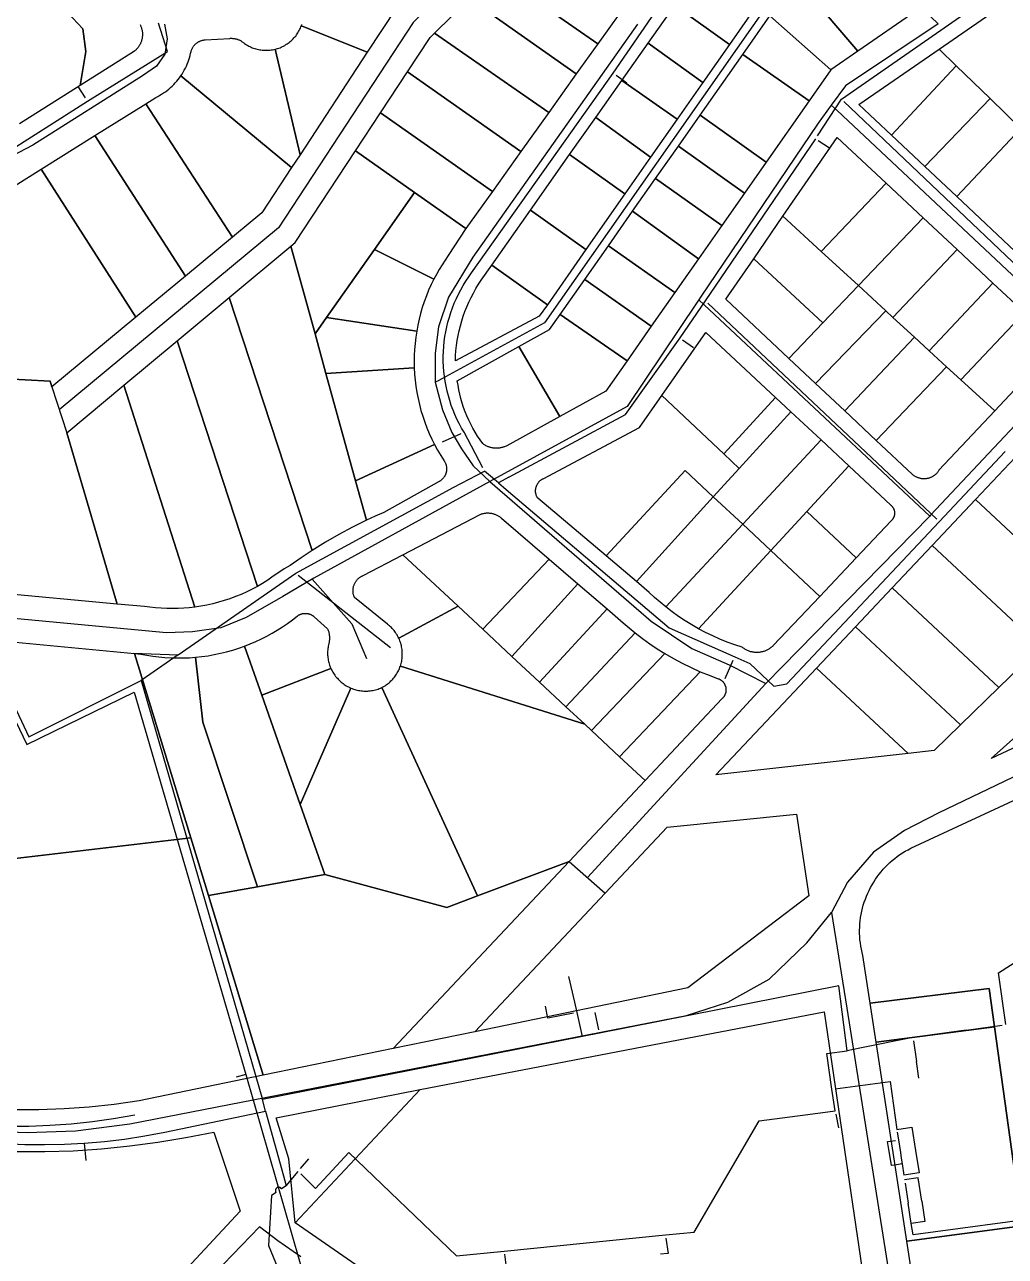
# Model space of a CAD drawing. Extents: x 1876309 to 1899261, y 443723 to 466661.
# Drawn here: x 1888784 to 1890087, y 451072 to 452708 of the extents above; entities that cross this region are included whole.
import ezdxf

# ---------------------------------------------------------------- set-up
doc = ezdxf.new("R2010")
doc.units = 0
doc.header["$MEASUREMENT"] = 0
for name, color, linetype in [('Parcels', 31, 'Continuous'), ('Roads', 7, 'Continuous'), ('Waterlines', 5, 'Continuous')]:
    doc.layers.add(name, color=color, linetype=linetype)

msp = doc.modelspace()

# ---------------------------------------------------------------- linework, layer by layer
at = {"layer": 'Parcels'}
for points in [[(1889446.3, 452813.2), (1889574.7, 452723.6), (1889545.5, 452682.6), (1889409.9, 452777.2), (1889446.3, 452813.2)], [(1889692.5, 452797), (1889757.5, 452734.6), (1889720.6, 452681.9), (1889647.9, 452733.8), (1889692.5, 452797)], [(1889822.4, 452753.7), (1889857.5, 452775), (1889903.7, 452781.6), (1889962.6, 452722.2), (1889891.1, 452672.9), (1889822.4, 452753.7)], [(1889409.9, 452777.2), (1889545.5, 452682.6), (1889517, 452642.7), (1889375, 452742.8), (1889409.9, 452777.2)], [(1889822.4, 452753.7), (1889891.1, 452672.9), (1889855.2, 452648.2), (1889774, 452719.8), (1889779.7, 452727.9), (1889822.4, 452753.7)], [(1889480.5, 452591.6), (1889328.6, 452697), (1889375, 452742.8), (1889517, 452642.7), (1889480.5, 452591.6)], [(1889647.9, 452733.8), (1889720.6, 452681.9), (1889685.3, 452631.5), (1889612.6, 452683.7), (1889647.9, 452733.8)], [(1889774, 452719.8), (1889855.2, 452648.2), (1889826.4, 452606.9), (1889738.1, 452668.6), (1889774, 452719.8)], [(1889151.7, 452706.8), (1889239.3, 452671.5), (1889150, 452535.4), (1889116.7, 452675.5), (1889118.4, 452676), (1889120, 452676.5), (1889121.7, 452677), (1889123.3, 452677.6), (1889124.9, 452678.3), (1889126.5, 452679), (1889128.1, 452679.8), (1889129.6, 452680.7), (1889131.1, 452681.6), (1889132.6, 452682.5), (1889134, 452683.5), (1889135.4, 452684.6), (1889136.8, 452685.6), (1889138.1, 452686.8), (1889139.4, 452688), (1889140.6, 452689.2), (1889141.8, 452690.5), (1889143, 452691.8), (1889144.1, 452693.1), (1889145.1, 452694.5), (1889146.2, 452696), (1889147.1, 452697.4), (1889148, 452698.9), (1889148.9, 452700.4), (1889149.7, 452702), (1889150.4, 452703.6), (1889151.1, 452705.2), (1889151.7, 452706.8)], [(1889116.7, 452675.5), (1889150, 452535.4), (1889138.7, 452518.3), (1888991.4, 452640), (1888993.1, 452642.5), (1888994.7, 452645.1), (1888996.1, 452647.7), (1888997.5, 452650.4), (1888998.8, 452653.1), (1889000, 452655.8), (1889001.1, 452658.6), (1889002.1, 452661.4), (1889003, 452664.3), (1889003.8, 452667.2), (1889004.5, 452670.1), (1889004.7, 452670.8), (1889004.8, 452671.5), (1889005, 452672.2), (1889005.2, 452672.9), (1889005.4, 452673.6), (1889005.6, 452674.3), (1889005.9, 452675), (1889006.2, 452675.7), (1889006.5, 452676.3), (1889006.8, 452677), (1889007.2, 452677.6), (1889007.5, 452678.2), (1889007.9, 452678.8), (1889008.3, 452679.4), (1889008.8, 452680), (1889009.2, 452680.6), (1889009.7, 452681.1), (1889010.2, 452681.7), (1889010.7, 452682.2), (1889011.3, 452682.7), (1889011.8, 452683.2), (1889012.4, 452683.6), (1889013, 452684), (1889013.6, 452684.5), (1889014.2, 452684.9), (1889014.8, 452685.2), (1889015.4, 452685.6), (1889016.1, 452685.9), (1889016.7, 452686.2), (1889017.4, 452686.5), (1889018.1, 452686.8), (1889018.8, 452687), (1889019.5, 452687.2), (1889020.2, 452687.4), (1889020.9, 452687.6), (1889021.6, 452687.7), (1889022.3, 452687.8), (1889023.1, 452687.9), (1889023.8, 452688), (1889056.7, 452690), (1889057.6, 452690.1), (1889058.5, 452690.1), (1889059.4, 452690.1), (1889060.3, 452690), (1889061.2, 452689.9), (1889062.1, 452689.8), (1889063, 452689.7), (1889063.9, 452689.5), (1889064.8, 452689.3), (1889065.7, 452689), (1889066.6, 452688.8), (1889067.4, 452688.5), (1889068.3, 452688.1), (1889069.1, 452687.8), (1889069.9, 452687.4), (1889070.7, 452687), (1889071.5, 452686.5), (1889072.3, 452686), (1889073.1, 452685.5), (1889073.8, 452685), (1889074.5, 452684.5), (1889075.2, 452683.9), (1889075.9, 452683.3), (1889077.3, 452682.3), (1889078.8, 452681.4), (1889080.3, 452680.5), (1889081.8, 452679.7), (1889083.3, 452679), (1889084.9, 452678.2), (1889086.4, 452677.6), (1889088, 452677), (1889089.7, 452676.4), (1889091.3, 452676), (1889093, 452675.5), (1889094.6, 452675.1), (1889096.3, 452674.8), (1889098, 452674.6), (1889099.7, 452674.4), (1889101.4, 452674.2), (1889103.1, 452674.1), (1889104.8, 452674.1), (1889106.5, 452674.1), (1889108.2, 452674.2), (1889109.9, 452674.4), (1889111.6, 452674.6), (1889113.3, 452674.8), (1889115, 452675.1), (1889116.7, 452675.5)], [(1889292.6, 452645.5), (1889322.6, 452691.1), (1889328.6, 452697), (1889480.5, 452591.6), (1889443.4, 452539.6), (1889292.6, 452645.5)], [(1889612.6, 452683.7), (1889685.3, 452631.5), (1889651.2, 452582.8), (1889577.7, 452634.2), (1889612.6, 452683.7)], [(1889738.1, 452668.6), (1889826.4, 452606.9), (1889769.2, 452525.3), (1889681.5, 452588), (1889738.1, 452668.6)], [(1889935.7, 452561.5), (1889892.5, 452602.1), (1889999.2, 452675.6), (1890022, 452653.5), (1889935.7, 452561.5)], [(1890022, 452653.5), (1890066.8, 452610.2), (1889980.1, 452519.7), (1889935.7, 452561.5), (1890022, 452653.5)], [(1889138.7, 452518.3), (1889099.2, 452458.1), (1889060.3, 452426), (1888944.9, 452603.2), (1888958.2, 452611.5), (1888960.9, 452612.8), (1888963.4, 452614.3), (1888966, 452615.8), (1888968.5, 452617.4), (1888970.9, 452619.1), (1888973.3, 452620.8), (1888975.6, 452622.7), (1888977.8, 452624.6), (1888980, 452626.6), (1888982.1, 452628.7), (1888984.1, 452630.8), (1888986, 452633), (1888987.9, 452635.3), (1888989.7, 452637.6), (1888991.4, 452640), (1889138.7, 452518.3)], [(1889292.6, 452645.5), (1889443.4, 452539.6), (1889405.7, 452486.7), (1889256.6, 452590.9), (1889292.6, 452645.5)], [(1889577.7, 452634.2), (1889651.2, 452582.8), (1889615.6, 452532), (1889543, 452584.9), (1889577.7, 452634.2)], [(1888877, 452560.8), (1888944.9, 452603.2), (1889060.3, 452426), (1888997.8, 452374.3), (1888877, 452560.8)], [(1890066.8, 452610.2), (1890107.9, 452570.4), (1890022.5, 452479.9), (1889980.1, 452519.7), (1890066.8, 452610.2)], [(1889256.6, 452590.9), (1889405.7, 452486.7), (1889370.3, 452437.2), (1889302.2, 452485.2), (1889223.5, 452540.6), (1889256.6, 452590.9)], [(1889543, 452584.9), (1889615.6, 452532), (1889581.6, 452483.3), (1889508, 452535.5), (1889543, 452584.9)], [(1889681.5, 452588), (1889769.2, 452525.3), (1889740.5, 452484.3), (1889652.6, 452546.8), (1889681.5, 452588)], [(1890171, 452509.4), (1890191.2, 452489.8), (1890107.1, 452400.3), (1890022.5, 452479.9), (1890107.9, 452570.4), (1890171, 452509.4)], [(1888997.8, 452374.3), (1888931.6, 452319.5), (1888805.8, 452516.3), (1888877, 452560.8), (1888997.8, 452374.3)], [(1889791.6, 452453.6), (1889863.7, 452558.4), (1889928.7, 452497.6), (1889842.5, 452406.9), (1889791.6, 452453.6)], [(1889223.5, 452540.6), (1889302.2, 452485.2), (1889249, 452409.6), (1889185.1, 452319), (1889169.9, 452297.4), (1889137.6, 452414.1), (1889143.2, 452418.7), (1889223.5, 452540.6)], [(1889508, 452535.5), (1889581.6, 452483.3), (1889529.7, 452409.3), (1889456.2, 452461.9), (1889508, 452535.5)], [(1889652.6, 452546.8), (1889740.5, 452484.3), (1889710.2, 452441.2), (1889622.3, 452503.8), (1889652.6, 452546.8)], [(1888751, 452238.2), (1888727.3, 452239.4), (1888697.6, 452334.9), (1888717.1, 452460.8), (1888805.8, 452516.3), (1888931.6, 452319.5), (1888820, 452227.3), (1888817.7, 452234.8), (1888751, 452238.2)], [(1889679.5, 452397.3), (1889591.8, 452460.3), (1889622.3, 452503.8), (1889710.2, 452441.2), (1889679.5, 452397.3)], [(1889891.9, 452361.5), (1889842.5, 452406.9), (1889928.7, 452497.6), (1889978, 452451.5), (1889891.9, 452361.5)], [(1889327.7, 452370), (1889249, 452409.6), (1889302.2, 452485.2), (1889370.3, 452437.2), (1889346.9, 452401.4), (1889342.7, 452395.4), (1889338.6, 452389.2), (1889334.8, 452382.9), (1889331.2, 452376.5), (1889327.7, 452370)], [(1889529.7, 452409.3), (1889478.6, 452336.2), (1889404.6, 452388.8), (1889456.2, 452461.9), (1889529.7, 452409.3)], [(1889591.8, 452460.3), (1889679.5, 452397.3), (1889648, 452352.4), (1889559.6, 452414.4), (1889591.8, 452460.3)], [(1889891.9, 452361.5), (1889844.6, 452312.1), (1889752.7, 452397.2), (1889791.6, 452453.6), (1889842.5, 452406.9), (1889891.9, 452361.5)], [(1889978, 452451.5), (1890023, 452409.4), (1889937.8, 452319.2), (1889928.3, 452328), (1889891.9, 452361.5), (1889978, 452451.5)], [(1889137.6, 452414.1), (1889169.9, 452297.4), (1889184.3, 452245), (1889223.8, 452102.1), (1889238.2, 452049.8), (1889219.8, 452040.7), (1889201.6, 452031), (1889183.7, 452020.7), (1889166.2, 452009.9), (1889055.7, 452345.9), (1889137.6, 452414.1)], [(1889185.1, 452319), (1889249, 452409.6), (1889327.7, 452370), (1889324.1, 452362.8), (1889320.8, 452355.3), (1889317.8, 452347.8), (1889315, 452340.2), (1889312.4, 452332.5), (1889310.1, 452324.7), (1889308.1, 452316.9), (1889306.3, 452308.9), (1889304.9, 452301), (1889185.1, 452319)], [(1889559.6, 452414.4), (1889648, 452352.4), (1889616.5, 452307.5), (1889528.2, 452369.7), (1889559.6, 452414.4)], [(1890023, 452409.4), (1890070.6, 452365), (1889985.8, 452275.1), (1889966.3, 452293), (1889937.8, 452319.2), (1890023, 452409.4)], [(1889404.6, 452388.8), (1889478.6, 452336.2), (1889467.8, 452320.8), (1889356.3, 452261.8), (1889356.6, 452268.5), (1889357.1, 452275.1), (1889357.8, 452281.8), (1889358.8, 452288.5), (1889359.9, 452295.1), (1889361.3, 452301.6), (1889363, 452308.1), (1889364.8, 452314.6), (1889366.8, 452321), (1889369.1, 452327.3), (1889371.5, 452333.5), (1889374.2, 452339.7), (1889377.1, 452345.7), (1889380.2, 452351.7), (1889383.4, 452357.5), (1889386.9, 452363.3), (1889390.6, 452368.9), (1889404.6, 452388.8)], [(1889752.7, 452397.2), (1889844.6, 452312.1), (1889799.5, 452264.9), (1889715.8, 452343.5), (1889752.7, 452397.2)], [(1889528.2, 452369.7), (1889616.5, 452307.5), (1889584.4, 452261.5), (1889495.6, 452323.2), (1889528.2, 452369.7)], [(1889891.9, 452361.5), (1889928.3, 452328), (1889835, 452231.6), (1889799.5, 452264.9), (1889844.6, 452312.1), (1889891.9, 452361.5)], [(1889985.8, 452275.1), (1890070.6, 452365), (1890112.6, 452325.7), (1890028, 452236.3), (1890009, 452253.8), (1889985.8, 452275.1)], [(1889055.7, 452345.9), (1889166.2, 452009.9), (1889151.3, 452000.1), (1889136.7, 451989.8), (1889129, 451985.3), (1889121.5, 451980.5), (1889114.2, 451975.5), (1889107, 451970.2), (1889100.2, 451965.9), (1889093.3, 451961.9), (1888986.5, 452288.2), (1889055.7, 452345.9)], [(1889495.6, 452323.2), (1889584.4, 452261.5), (1889556.1, 452221.2), (1889495.2, 452187.7), (1889440.6, 452280.5), (1889481.4, 452303.1), (1889495.6, 452323.2)], [(1889937.8, 452319.2), (1889966.3, 452293), (1889873.9, 452195), (1889835, 452231.6), (1889928.3, 452328), (1889937.8, 452319.2)], [(1889184.3, 452245), (1889169.9, 452297.4), (1889185.1, 452319), (1889304.9, 452301), (1889303.6, 452292.9), (1889302.7, 452284.8), (1889302, 452276.6), (1889301.6, 452268.5), (1889301.5, 452260.3), (1889301.7, 452252.2), (1889184.3, 452245)], [(1889630.5, 452215.5), (1889689.2, 452299.4), (1889781.6, 452213.1), (1889713.2, 452137.9), (1889630.5, 452215.5)], [(1889985.8, 452275.1), (1890009, 452253.8), (1889915.6, 452155.9), (1889873.9, 452195), (1889966.3, 452293), (1889985.8, 452275.1)], [(1888986.5, 452288.2), (1889093.3, 451961.9), (1889086.2, 451958.2), (1889079, 451954.6), (1889071.7, 451951.4), (1889064.3, 451948.4), (1889056.8, 451945.6), (1889049.2, 451943.1), (1889041.5, 451940.9), (1889033.8, 451938.9), (1889025.9, 451937.1), (1889018.1, 451935.7), (1889010.2, 451934.5), (1888915.9, 452229.4), (1888986.5, 452288.2)], [(1889495.2, 452187.7), (1889424.5, 452148.9), (1889423.6, 452148.4), (1889422.6, 452148), (1889421.7, 452147.6), (1889420.7, 452147.2), (1889419.8, 452146.9), (1889418.8, 452146.6), (1889417.8, 452146.3), (1889416.8, 452146.1), (1889415.8, 452145.9), (1889414.8, 452145.8), (1889413.8, 452145.6), (1889412.8, 452145.6), (1889411.7, 452145.5), (1889410.7, 452145.5), (1889409.7, 452145.5), (1889408.7, 452145.5), (1889407.6, 452145.6), (1889406.6, 452145.8), (1889405.6, 452145.9), (1889404.6, 452146.1), (1889403.6, 452146.3), (1889402.6, 452146.6), (1889401.7, 452146.9), (1889400.7, 452147.2), (1889399.7, 452147.6), (1889398.8, 452148), (1889397.9, 452148.4), (1889396.9, 452148.9), (1889396, 452149.4), (1889395.2, 452149.9), (1889394.3, 452150.5), (1889393.5, 452151), (1889392.6, 452151.6), (1889389.1, 452156.6), (1889385.7, 452161.6), (1889382.6, 452166.8), (1889379.5, 452172.1), (1889376.7, 452177.5), (1889374.1, 452182.9), (1889371.6, 452188.5), (1889369.3, 452194.1), (1889367.2, 452199.8), (1889365.4, 452205.6), (1889363.7, 452211.4), (1889362.2, 452217.3), (1889360.9, 452223.2), (1889359.8, 452229.2), (1889358.9, 452235.2), (1889440.6, 452280.5), (1889495.2, 452187.7)], [(1889328.7, 452150.3), (1889223.8, 452102.1), (1889184.3, 452245), (1889301.7, 452252.2), (1889302.1, 452244), (1889302.8, 452235.9), (1889303.8, 452227.8), (1889305.1, 452219.7), (1889306.7, 452211.7), (1889308.5, 452203.7), (1889310.6, 452195.8), (1889313, 452188), (1889315.6, 452180.2), (1889318.5, 452172.6), (1889321.6, 452165.1), (1889325, 452157.6), (1889328.7, 452150.3)], [(1890028, 452236.3), (1890073, 452195), (1889998.9, 452116.2), (1889998.5, 452115.5), (1889998, 452114.8), (1889997.6, 452114.2), (1889997.1, 452113.5), (1889996.6, 452112.9), (1889996, 452112.3), (1889995.5, 452111.7), (1889994.9, 452111.2), (1889994.3, 452110.6), (1889993.7, 452110.1), (1889993.1, 452109.6), (1889992.4, 452109.1), (1889991.8, 452108.7), (1889991.1, 452108.2), (1889990.4, 452107.8), (1889989.7, 452107.5), (1889989, 452107.1), (1889988.3, 452106.8), (1889987.5, 452106.5), (1889986.8, 452106.2), (1889986, 452105.9), (1889985.3, 452105.7), (1889984.5, 452105.5), (1889983.7, 452105.3), (1889982.9, 452105.2), (1889982.1, 452105), (1889981.3, 452105), (1889980.5, 452104.9), (1889979.7, 452104.9), (1889978.9, 452104.8), (1889978.1, 452104.9), (1889977.3, 452104.9), (1889976.5, 452105), (1889975.7, 452105.1), (1889975, 452105.2), (1889974.2, 452105.4), (1889973.4, 452105.6), (1889972.6, 452105.8), (1889971.9, 452106), (1889971.1, 452106.3), (1889970.4, 452106.6), (1889969.6, 452106.9), (1889968.9, 452107.2), (1889968.2, 452107.6), (1889967.5, 452108), (1889966.8, 452108.4), (1889966.1, 452108.9), (1889965.5, 452109.3), (1889964.8, 452109.8), (1889964.2, 452110.3), (1889963.6, 452110.8), (1889915.6, 452155.9), (1890009, 452253.8), (1890028, 452236.3)], [(1888751, 452238.2), (1888817.7, 452234.8), (1888820, 452227.3), (1888839.8, 452166), (1888906.9, 451938.6), (1888745.8, 451953.5), (1888751, 452238.2)], [(1888915.9, 452229.4), (1889010.2, 451934.5), (1889002.7, 451933.7), (1888995.3, 451933), (1888987.8, 451932.6), (1888980.3, 451932.5), (1888972.9, 451932.6), (1888965.4, 451932.9), (1888957.9, 451933.5), (1888950.5, 451934.3), (1888943.1, 451935.3), (1888906.9, 451938.6), (1888839.8, 452166), (1888915.9, 452229.4)], [(1889556.6, 452002.4), (1889465.7, 452079.1), (1889465.3, 452079.6), (1889465, 452080.2), (1889464.8, 452080.7), (1889464.5, 452081.3), (1889464.2, 452081.9), (1889464, 452082.5), (1889463.8, 452083.1), (1889463.6, 452083.7), (1889463.5, 452084.3), (1889463.3, 452084.9), (1889463.2, 452085.5), (1889463.1, 452086.1), (1889463, 452086.8), (1889463, 452087.4), (1889462.9, 452088), (1889462.9, 452088.7), (1889462.9, 452089.3), (1889463, 452089.9), (1889463, 452090.5), (1889463.1, 452091.2), (1889463.2, 452091.8), (1889463.3, 452092.4), (1889463.4, 452093), (1889463.6, 452093.6), (1889463.8, 452094.2), (1889464, 452094.8), (1889464.2, 452095.4), (1889464.4, 452096), (1889464.7, 452096.6), (1889465, 452097.2), (1889465.3, 452097.7), (1889465.6, 452098.3), (1889465.9, 452098.8), (1889466.3, 452099.3), (1889466.6, 452099.8), (1889467, 452100.3), (1889467.4, 452100.8), (1889467.8, 452101.3), (1889468.3, 452101.7), (1889468.7, 452102.2), (1889469.2, 452102.6), (1889469.7, 452103), (1889470.2, 452103.4), (1889470.7, 452103.8), (1889471.2, 452104.1), (1889471.7, 452104.5), (1889472.3, 452104.8), (1889472.8, 452105.1), (1889600.8, 452173), (1889630.5, 452215.5), (1889713.2, 452137.9), (1889733.6, 452118.8), (1889699.1, 452080.8), (1889661.7, 452115.8), (1889556.6, 452002.4)], [(1889733.6, 452118.8), (1889713.2, 452137.9), (1889781.6, 452213.1), (1889802, 452194), (1889733.6, 452118.8)], [(1889802, 452194), (1889842.2, 452156.5), (1889738.1, 452044.5), (1889699.1, 452080.8), (1889733.6, 452118.8), (1889802, 452194)], [(1889328.7, 452150.3), (1889332.7, 452143), (1889336.9, 452135.7), (1889341.4, 452128.7), (1889341.8, 452128.1), (1889342.1, 452127.5), (1889342.4, 452127), (1889342.7, 452126.4), (1889343, 452125.8), (1889343.2, 452125.2), (1889343.5, 452124.5), (1889343.7, 452123.9), (1889343.9, 452123.3), (1889344.1, 452122.6), (1889344.2, 452122), (1889344.3, 452121.3), (1889344.4, 452120.7), (1889344.5, 452120), (1889344.6, 452119.4), (1889344.6, 452118.7), (1889344.6, 452118), (1889344.6, 452117.4), (1889344.6, 452116.7), (1889344.5, 452116.1), (1889344.4, 452115.4), (1889344.3, 452114.7), (1889344.2, 452114.1), (1889344.1, 452113.4), (1889343.9, 452112.8), (1889343.7, 452112.2), (1889343.5, 452111.5), (1889343.3, 452110.9), (1889343, 452110.3), (1889342.7, 452109.7), (1889342.4, 452109.1), (1889342.1, 452108.5), (1889341.8, 452108), (1889341.4, 452107.4), (1889341.1, 452106.9), (1889340.7, 452106.3), (1889340.3, 452105.8), (1889339.8, 452105.3), (1889339.4, 452104.8), (1889338.9, 452104.3), (1889338.4, 452103.9), (1889337.9, 452103.4), (1889337.4, 452103), (1889336.9, 452102.6), (1889336.4, 452102.2), (1889335.8, 452101.8), (1889335.3, 452101.5), (1889334.7, 452101.2), (1889261.4, 452060.2), (1889249.7, 452055.1), (1889238.2, 452049.8), (1889223.8, 452102.1), (1889328.7, 452150.3)], [(1889775.4, 452009.6), (1889738.1, 452044.5), (1889842.2, 452156.5), (1889879.2, 452122), (1889823.2, 452061.3), (1889775.4, 452009.6)], [(1890308.5, 451965.2), (1890194.3, 451940.4), (1890047.5, 452077.4), (1890100, 452133), (1890163.2, 452130.5), (1890308.5, 451965.2)], [(1889699.1, 452080.8), (1889596.9, 451968.5), (1889556.6, 452002.4), (1889661.7, 452115.8), (1889699.1, 452080.8)], [(1889889, 452000), (1889823.2, 452061.3), (1889879.2, 452122), (1889934.8, 452070), (1889935.2, 452069.7), (1889935.5, 452069.4), (1889935.9, 452069.1), (1889936.2, 452068.7), (1889936.5, 452068.4), (1889936.8, 452068), (1889937.1, 452067.7), (1889937.4, 452067.3), (1889937.7, 452066.9), (1889937.9, 452066.5), (1889938.2, 452066.1), (1889938.4, 452065.7), (1889938.6, 452065.2), (1889938.8, 452064.8), (1889939, 452064.4), (1889939.1, 452063.9), (1889939.3, 452063.5), (1889939.4, 452063), (1889939.6, 452062.6), (1889939.7, 452062.1), (1889939.8, 452061.7), (1889939.8, 452061.2), (1889939.9, 452060.7), (1889939.9, 452060.3), (1889939.9, 452059.8), (1889940, 452059.3), (1889940, 452058.8), (1889939.9, 452058.4), (1889939.9, 452057.9), (1889939.8, 452057.4), (1889939.8, 452057), (1889939.7, 452056.5), (1889939.6, 452056), (1889939.4, 452055.6), (1889939.3, 452055.1), (1889939.2, 452054.7), (1889939, 452054.2), (1889938.8, 452053.8), (1889938.6, 452053.4), (1889938.4, 452052.9), (1889938.2, 452052.5), (1889937.9, 452052.1), (1889937.7, 452051.7), (1889937.4, 452051.3), (1889937.1, 452050.9), (1889936.8, 452050.6), (1889936.5, 452050.2), (1889936.2, 452049.9), (1889935.9, 452049.5), (1889935.5, 452049.2), (1889889, 452000)], [(1889596.9, 451968.5), (1889699.1, 452080.8), (1889738.1, 452044.5), (1889636, 451934.7), (1889628.5, 451940.9), (1889621.1, 451947.4), (1889614, 451954.1), (1889596.9, 451968.5)], [(1890134.1, 451881.8), (1889990, 452016.3), (1890047.5, 452077.4), (1890194.3, 451940.4), (1890134.1, 451881.8)], [(1889823.2, 452061.3), (1889889, 452000), (1889840.6, 451948.8), (1889775.4, 452009.6), (1889823.2, 452061.3)], [(1889359.8, 451935.6), (1889286.3, 452003.9), (1889389.4, 452057.7), (1889390.3, 452058), (1889391.2, 452058.3), (1889392.1, 452058.5), (1889393, 452058.8), (1889393.9, 452059), (1889394.9, 452059.1), (1889395.8, 452059.3), (1889396.7, 452059.4), (1889397.7, 452059.5), (1889398.6, 452059.5), (1889399.6, 452059.5), (1889400.5, 452059.5), (1889401.5, 452059.4), (1889402.4, 452059.3), (1889403.4, 452059.2), (1889404.3, 452059.1), (1889405.2, 452058.9), (1889406.2, 452058.7), (1889407.1, 452058.4), (1889408, 452058.1), (1889408.9, 452057.8), (1889409.8, 452057.5), (1889410.6, 452057.1), (1889411.5, 452056.7), (1889412.3, 452056.3), (1889413.2, 452055.8), (1889414, 452055.3), (1889414.8, 452054.8), (1889415.5, 452054.3), (1889416.3, 452053.7), (1889417, 452053.1), (1889417.8, 452052.5), (1889481.1, 451998.1), (1889392.7, 451905), (1889359.8, 451935.6)], [(1889738.1, 452044.5), (1889775.4, 452009.6), (1889679.5, 451905.8), (1889670.4, 451910.9), (1889661.5, 451916.4), (1889652.8, 451922.2), (1889644.3, 451928.3), (1889636, 451934.7), (1889738.1, 452044.5)], [(1890078.5, 451827.7), (1889936.8, 451959.9), (1889990, 452016.3), (1890134.1, 451881.8), (1890078.5, 451827.7)], [(1889281.2, 451893.1), (1889280.4, 451894.6), (1889279.6, 451896.2), (1889278.8, 451897.7), (1889277.8, 451899.2), (1889276.9, 451900.6), (1889275.9, 451902), (1889274.8, 451903.4), (1889273.7, 451904.7), (1889272.5, 451906), (1889271.3, 451907.2), (1889270.1, 451908.5), (1889268.8, 451909.6), (1889267.4, 451910.7), (1889266.1, 451911.8), (1889222.4, 451947.1), (1889222.1, 451947.8), (1889221.8, 451948.5), (1889221.5, 451949.2), (1889221.3, 451949.9), (1889221.1, 451950.6), (1889220.9, 451951.3), (1889220.7, 451952), (1889220.6, 451952.8), (1889220.5, 451953.5), (1889220.4, 451954.3), (1889220.3, 451955), (1889220.3, 451955.7), (1889220.3, 451956.5), (1889220.3, 451957.2), (1889220.3, 451958), (1889220.4, 451958.7), (1889220.5, 451959.5), (1889220.6, 451960.2), (1889220.8, 451960.9), (1889220.9, 451961.7), (1889221.1, 451962.4), (1889221.4, 451963.1), (1889221.6, 451963.8), (1889221.9, 451964.5), (1889222.2, 451965.2), (1889222.5, 451965.9), (1889222.8, 451966.5), (1889223.2, 451967.2), (1889223.6, 451967.8), (1889224, 451968.5), (1889224.4, 451969.1), (1889224.8, 451969.7), (1889225.3, 451970.3), (1889225.8, 451970.8), (1889226.3, 451971.4), (1889226.8, 451971.9), (1889227.4, 451972.4), (1889227.9, 451972.9), (1889228.5, 451973.4), (1889229.1, 451973.8), (1889229.7, 451974.3), (1889230.3, 451974.7), (1889231, 451975.1), (1889231.6, 451975.4), (1889232.3, 451975.8), (1889233, 451976.1), (1889233.7, 451976.4), (1889286.3, 452003.9), (1889359.8, 451935.6), (1889281.2, 451893.1)], [(1889392.7, 451905), (1889481.1, 451998.1), (1889519.2, 451965.3), (1889431.3, 451869.1), (1889392.7, 451905)], [(1889840.6, 451948.8), (1889778.8, 451883.5), (1889778, 451882.7), (1889777.2, 451882), (1889776.4, 451881.3), (1889775.6, 451880.7), (1889774.8, 451880), (1889773.9, 451879.4), (1889773, 451878.8), (1889772.1, 451878.3), (1889771.2, 451877.8), (1889770.3, 451877.3), (1889769.3, 451876.9), (1889768.3, 451876.5), (1889767.4, 451876.1), (1889766.4, 451875.7), (1889765.3, 451875.4), (1889764.3, 451875.1), (1889763.3, 451874.9), (1889762.3, 451874.7), (1889761.2, 451874.5), (1889760.2, 451874.4), (1889759.1, 451874.3), (1889758.1, 451874.2), (1889757, 451874.2), (1889756, 451874.2), (1889754.9, 451874.3), (1889753.9, 451874.4), (1889752.8, 451874.5), (1889751.8, 451874.7), (1889750.7, 451874.9), (1889749.7, 451875.1), (1889748.7, 451875.3), (1889747.7, 451875.7), (1889746.7, 451876), (1889745.7, 451876.4), (1889744.7, 451876.8), (1889743.8, 451877.2), (1889742.8, 451877.7), (1889741.9, 451878.2), (1889741, 451878.7), (1889740.1, 451879.3), (1889739.2, 451879.9), (1889738.4, 451880.5), (1889737.6, 451881.2), (1889727.6, 451884.4), (1889717.7, 451888), (1889707.9, 451892), (1889698.3, 451896.2), (1889688.8, 451900.8), (1889679.5, 451905.8), (1889775.4, 452009.6), (1889840.6, 451948.8)], [(1889557.8, 451932.1), (1889468, 451835), (1889431.3, 451869.1), (1889519.2, 451965.3), (1889557.8, 451932.1)], [(1890027.4, 451778), (1889888, 451908.1), (1889936.8, 451959.9), (1890078.5, 451827.7), (1890027.4, 451778)], [(1889528.4, 451778.8), (1889283.2, 451856.2), (1889283.8, 451857.9), (1889284.2, 451859.5), (1889284.6, 451861.2), (1889285, 451862.9), (1889285.3, 451864.6), (1889285.5, 451866.3), (1889285.7, 451868), (1889285.8, 451869.7), (1889285.8, 451871.4), (1889285.8, 451873.1), (1889285.8, 451874.8), (1889285.6, 451876.6), (1889285.5, 451878.3), (1889285.2, 451880), (1889284.9, 451881.7), (1889284.6, 451883.3), (1889284.1, 451885), (1889283.7, 451886.7), (1889283.1, 451888.3), (1889282.5, 451889.9), (1889281.9, 451891.5), (1889281.2, 451893.1), (1889359.8, 451935.6), (1889392.7, 451905), (1889431.3, 451869.1), (1889468, 451835), (1889503.2, 451802.2), (1889528.4, 451778.8)], [(1889468, 451835), (1889557.8, 451932.1), (1889579.3, 451913.7), (1889587.2, 451906.8), (1889595.3, 451900.2), (1889503.2, 451802.2), (1889468, 451835)], [(1889076.3, 451882.7), (1889083.8, 451885.6), (1889091.2, 451888.8), (1889098.5, 451892.2), (1889105.7, 451895.8), (1889112.8, 451899.7), (1889119.7, 451903.8), (1889126.5, 451908.1), (1889133.2, 451912.7), (1889139.7, 451917.4), (1889146.1, 451922.4), (1889146.5, 451922.7), (1889147, 451923.1), (1889147.5, 451923.4), (1889148, 451923.8), (1889148.5, 451924.1), (1889149.1, 451924.3), (1889149.6, 451924.6), (1889150.1, 451924.8), (1889150.7, 451925.1), (1889151.3, 451925.3), (1889151.8, 451925.5), (1889152.4, 451925.6), (1889153, 451925.8), (1889153.6, 451925.9), (1889154.2, 451926), (1889154.7, 451926.1), (1889155.3, 451926.2), (1889155.9, 451926.2), (1889156.5, 451926.2), (1889157.1, 451926.2), (1889157.7, 451926.2), (1889158.3, 451926.2), (1889158.9, 451926.1), (1889159.5, 451926), (1889160.1, 451925.9), (1889160.7, 451925.8), (1889161.3, 451925.7), (1889161.8, 451925.5), (1889162.4, 451925.3), (1889163, 451925.1), (1889163.5, 451924.9), (1889164.1, 451924.7), (1889164.6, 451924.4), (1889165.2, 451924.2), (1889165.7, 451923.9), (1889166.2, 451923.5), (1889166.7, 451923.2), (1889167.2, 451922.9), (1889167.6, 451922.5), (1889168.1, 451922.1), (1889168.6, 451921.7), (1889186.6, 451905.6), (1889187, 451904.6), (1889187.4, 451903.5), (1889187.7, 451902.5), (1889188, 451901.5), (1889188.2, 451900.4), (1889188.5, 451899.4), (1889188.6, 451898.3), (1889188.8, 451897.2), (1889188.9, 451896.1), (1889189, 451895.1), (1889189, 451894), (1889189, 451892.9), (1889189, 451891.8), (1889188.9, 451890.7), (1889188.8, 451889.7), (1889188.6, 451888.6), (1889188.4, 451887.5), (1889188.2, 451886.5), (1889188, 451885.4), (1889187.7, 451884.4), (1889187.3, 451882.7), (1889187.1, 451881), (1889186.8, 451879.3), (1889186.7, 451877.6), (1889186.6, 451875.9), (1889186.5, 451874.2), (1889186.5, 451872.5), (1889186.6, 451870.8), (1889186.7, 451869.2), (1889186.9, 451867.5), (1889187.1, 451865.8), (1889187.4, 451864.1), (1889187.8, 451862.4), (1889188.2, 451860.8), (1889188.6, 451859.2), (1889189.2, 451857.5), (1889189.7, 451855.9), (1889190.3, 451854.4), (1889191, 451852.8), (1889099.2, 451817.4), (1889076.3, 451882.7)], [(1890476.5, 451924.8), (1890068.1, 451733.2), (1890232.8, 451880), (1890404.2, 451919.3), (1890476.5, 451924.8)], [(1889004.6, 451628.2), (1888590.2, 451579.3), (1888622.6, 451902.2), (1888930, 451872.8), (1889004.6, 451628.2)], [(1889537.4, 451770.4), (1889528.4, 451778.8), (1889503.2, 451802.2), (1889595.3, 451900.2), (1889604.8, 451892.9), (1889614.5, 451885.9), (1889624.4, 451879.2), (1889634.5, 451872.8), (1889537.4, 451770.4)], [(1889957.8, 451740), (1889836.4, 451853.4), (1889888, 451908.1), (1890027.4, 451778), (1889992.4, 451743.9), (1889957.8, 451740)], [(1889150.1, 451672.4), (1889182.8, 451579.2), (1889093.3, 451563), (1889020.7, 451781.8), (1889010.9, 451867.9), (1889019.3, 451868.8), (1889027.6, 451869.9), (1889035.9, 451871.4), (1889044.1, 451873.1), (1889052.3, 451875.1), (1889060.4, 451877.3), (1889068.4, 451879.9), (1889076.3, 451882.7), (1889099.2, 451817.4), (1889150.1, 451672.4)], [(1889004.6, 451628.2), (1888930, 451872.8), (1888938.2, 451872.1), (1888946.2, 451870.6), (1888954.2, 451869.3), (1888962.3, 451868.3), (1888970.4, 451867.6), (1888978.5, 451867.1), (1888986.6, 451866.9), (1888994.7, 451867), (1889002.8, 451867.3), (1889010.9, 451867.9), (1889020.7, 451781.8), (1889093.3, 451563), (1889028.1, 451551.2), (1889004.6, 451628.2)], [(1889574.6, 451735.8), (1889537.4, 451770.4), (1889634.5, 451872.8), (1889646, 451866.2), (1889657.6, 451859.9), (1889669.5, 451854.1), (1889681.6, 451848.7), (1889574.6, 451735.8)], [(1889150.1, 451672.4), (1889099.2, 451817.4), (1889191, 451852.8), (1889191.8, 451851.2), (1889192.5, 451849.7), (1889193.4, 451848.2), (1889194.3, 451846.7), (1889195.2, 451845.3), (1889196.2, 451843.9), (1889197.2, 451842.5), (1889198.3, 451841.2), (1889199.5, 451839.9), (1889200.6, 451838.6), (1889201.8, 451837.4), (1889203.1, 451836.2), (1889204.4, 451835), (1889205.7, 451834), (1889207.1, 451832.9), (1889208.5, 451831.9), (1889209.9, 451831), (1889211.4, 451830.1), (1889212.9, 451829.2), (1889214.4, 451828.4), (1889216, 451827.6), (1889217.5, 451827), (1889150.1, 451672.4)], [(1889528.4, 451778.8), (1889537.4, 451770.4), (1889574.6, 451735.8), (1889608.6, 451704.1), (1889507.5, 451596.5), (1889385.5, 451550.9), (1889258.4, 451827.6), (1889259.9, 451828.4), (1889261.3, 451829.2), (1889262.8, 451830.1), (1889264.2, 451831.1), (1889265.6, 451832), (1889266.9, 451833.1), (1889268.2, 451834.1), (1889269.5, 451835.2), (1889270.7, 451836.4), (1889271.9, 451837.6), (1889273.1, 451838.8), (1889274.2, 451840.1), (1889275.2, 451841.4), (1889276.3, 451842.8), (1889277.2, 451844.1), (1889278.2, 451845.6), (1889279, 451847), (1889279.9, 451848.5), (1889280.6, 451850), (1889281.4, 451851.5), (1889282, 451853.1), (1889282.7, 451854.6), (1889283.2, 451856.2), (1889528.4, 451778.8)], [(1889681.6, 451848.7), (1889693.6, 451843.9), (1889705.7, 451839.4), (1889706.2, 451839.2), (1889706.7, 451839), (1889707.2, 451838.8), (1889707.7, 451838.5), (1889708.2, 451838.2), (1889708.6, 451837.9), (1889709.1, 451837.6), (1889709.5, 451837.3), (1889710, 451837), (1889710.4, 451836.6), (1889710.8, 451836.3), (1889711.2, 451835.9), (1889711.6, 451835.5), (1889712, 451835.1), (1889712.3, 451834.7), (1889712.7, 451834.3), (1889713, 451833.8), (1889713.3, 451833.4), (1889713.6, 451832.9), (1889713.9, 451832.4), (1889714.1, 451832), (1889714.4, 451831.5), (1889714.6, 451831), (1889714.8, 451830.5), (1889715, 451829.9), (1889715.2, 451829.4), (1889715.3, 451828.9), (1889715.5, 451828.4), (1889715.6, 451827.8), (1889715.7, 451827.3), (1889715.8, 451826.8), (1889715.8, 451826.2), (1889715.9, 451825.7), (1889715.9, 451825.1), (1889715.9, 451824.6), (1889715.9, 451824), (1889715.9, 451823.5), (1889715.8, 451822.9), (1889715.8, 451822.4), (1889715.7, 451821.9), (1889715.6, 451821.3), (1889715.5, 451820.8), (1889715.3, 451820.3), (1889715.2, 451819.7), (1889715, 451819.2), (1889714.8, 451818.7), (1889714.6, 451818.2), (1889714.3, 451817.7), (1889714.1, 451817.2), (1889713.8, 451816.7), (1889713.6, 451816.3), (1889713.3, 451815.8), (1889712.9, 451815.4), (1889712.6, 451814.9), (1889712.3, 451814.5), (1889711.9, 451814.1), (1889711.5, 451813.7), (1889711.2, 451813.3), (1889710.8, 451812.9), (1889608.6, 451704.1), (1889574.6, 451735.8), (1889681.6, 451848.7)], [(1889836.4, 451853.4), (1889957.8, 451740), (1889702.6, 451711.5), (1889836.4, 451853.4)], [(1889385.5, 451550.9), (1889344.8, 451535.7), (1889182.8, 451579.2), (1889150.1, 451672.4), (1889217.5, 451827), (1889219.2, 451826.3), (1889220.8, 451825.7), (1889222.5, 451825.2), (1889224.2, 451824.7), (1889225.9, 451824.3), (1889227.6, 451823.9), (1889229.3, 451823.6), (1889231, 451823.4), (1889232.8, 451823.2), (1889234.5, 451823), (1889236.3, 451823), (1889238, 451823), (1889239.8, 451823), (1889241.5, 451823.2), (1889243.3, 451823.3), (1889245, 451823.6), (1889246.7, 451823.9), (1889248.5, 451824.2), (1889250.2, 451824.6), (1889251.9, 451825.1), (1889253.5, 451825.7), (1889255.2, 451826.2), (1889256.8, 451826.9), (1889258.4, 451827.6), (1889385.5, 451550.9)], [(1889555.5, 451554.7), (1889637.9, 451642.2), (1889809.5, 451659.3), (1889826.2, 451550.9), (1889665.2, 451428.7), (1889382.1, 451370.4), (1889555.5, 451554.7)], [(1889004.6, 451628.2), (1889028.1, 451551.2), (1889100.9, 451312.6), (1888936.2, 451278.5), (1888903.1, 451273.9), (1888869.8, 451270.4), (1888836.4, 451268.1), (1888802.9, 451266.9), (1888769.5, 451266.8), (1888736, 451267.9), (1888702.6, 451270.1), (1888669.3, 451273.4), (1888636.2, 451277.9), (1888603.2, 451283.5), (1888482.8, 451307.6), (1888525.3, 451571.7), (1888590.2, 451579.3), (1889004.6, 451628.2)], [(1889182.8, 451579.2), (1889344.8, 451535.7), (1889385.5, 451550.9), (1889507.5, 451596.5), (1889273.8, 451348.2), (1889100.9, 451312.6), (1889028.1, 451551.2), (1889093.3, 451563), (1889182.8, 451579.2)], [(1889555.5, 451554.7), (1889382.1, 451370.4), (1889273.8, 451348.2), (1889507.5, 451596.5), (1889555.5, 451554.7)], [(1890072.6, 451376.9), (1889915.5, 451356.5), (1889907.5, 451408.5), (1890065.5, 451427.9), (1890072.6, 451376.9)], [(1889323.2, 450992), (1889143.3, 451116.6), (1889309.5, 451293.7), (1889846.2, 451397), (1889904.8, 451000), (1889909.2, 450967.4), (1889400.5, 450940.2), (1889443.7, 451001.2), (1889367.9, 451055.1), (1889323.2, 450992)], [(1890072.6, 451376.9), (1890109.5, 451112.7), (1889956.3, 451092.2), (1889915.5, 451356.5), (1890072.6, 451376.9)], [(1889143.3, 451116.6), (1889134.8, 451201.5), (1889118.2, 451256), (1889309.5, 451293.7), (1889143.3, 451116.6)], [(1888958.9, 451012.2), (1888844.8, 451000), (1888273.6, 451000), (1888250.6, 451008.1), (1888303.1, 451285), (1888493.4, 451248.2), (1888562.8, 451235.2), (1888632.6, 451224.7), (1888702.8, 451216.7), (1888773.2, 451211.2), (1888810.9, 451211.2), (1888848.6, 451212.4), (1888886.2, 451214.9), (1888923.7, 451218.7), (1888961.1, 451223.6), (1888998.3, 451229.8), (1889035.2, 451237.2), (1889070.5, 451132.3), (1888958.9, 451012.2)]]:
    msp.add_lwpolyline(points, close=True, dxfattribs=at)
for points in [[(1888834.5, 452730.8), (1888861.4, 452702.8), (1888865.4, 452672.5), (1888857.7, 452627.2), (1888857.7, 452627.2), (1888777.2, 452576.3)], [(1888937.3, 452708.3), (1888937.7, 452707.4), (1888938.1, 452706.5), (1888938.5, 452705.6), (1888938.9, 452704.7), (1888939.2, 452703.8), (1888939.4, 452702.8), (1888939.7, 452701.9), (1888939.9, 452700.9), (1888940.1, 452700), (1888940.2, 452699), (1888940.4, 452698), (1888940.4, 452697.1), (1888940.5, 452696.1), (1888940.5, 452695.1), (1888940.5, 452694.1), (1888940.4, 452693.1), (1888940.3, 452692.2), (1888940.2, 452691.2), (1888940.1, 452690.2), (1888939.9, 452689.3), (1888939.7, 452688.3), (1888939.4, 452687.4), (1888939.1, 452686.4), (1888938.8, 452685.5), (1888938.4, 452684.6), (1888938.1, 452683.7), (1888937.7, 452682.8), (1888937.2, 452681.9), (1888936.7, 452681.1), (1888936.2, 452680.2), (1888935.7, 452679.4), (1888935.2, 452678.6), (1888934.6, 452677.8), (1888934, 452677), (1888933.3, 452676.3), (1888932.7, 452675.6), (1888932, 452674.9), (1888931.3, 452674.2), (1888930.5, 452673.5), (1888929.8, 452672.9), (1888857.7, 452627.2), (1888857.7, 452627.2), (1888865.4, 452672.5), (1888861.4, 452702.8), (1888834.5, 452730.8)], [(1890125.5, 452733.3), (1890196.8, 452664.7), (1890196.8, 452664.7), (1890107.9, 452570.4), (1890066.8, 452610.2), (1890022, 452653.5), (1889999.2, 452675.6), (1890092.4, 452739.7)], [(1889278.2, 452730.7), (1889239.3, 452671.5), (1889151.7, 452706.8), (1889152.3, 452708.4)], [(1890145.1, 452271.9), (1890073, 452195), (1890073, 452195), (1890028, 452236.3), (1890112.6, 452325.7)], [(1889970.5, 451000), (1889956.3, 451092.2), (1890109.5, 451112.7), (1890072.6, 451376.9), (1890072.6, 451376.9), (1890065.5, 451427.9), (1889907.5, 451408.5), (1889897.8, 451471.8), (1889896.7, 451475.9), (1889895.8, 451480.1), (1889895.1, 451484.2), (1889894.5, 451488.4), (1889894, 451492.6), (1889893.7, 451496.8), (1889893.5, 451501), (1889893.5, 451505.2), (1889893.6, 451509.5), (1889893.9, 451513.7), (1889894.3, 451517.9), (1889894.8, 451522.1), (1889895.5, 451526.2), (1889896.3, 451530.4), (1889897.3, 451534.5), (1889898.4, 451538.6), (1889899.7, 451542.6), (1889901.1, 451546.6), (1889902.6, 451550.5), (1889904.3, 451554.4), (1889906, 451558.2), (1889908, 451562), (1889910, 451565.7), (1889912.2, 451569.3), (1889914.5, 451572.9), (1889916.9, 451576.3), (1889919.4, 451579.7), (1889922.1, 451583), (1889924.8, 451586.2), (1889927.7, 451589.3), (1889930.7, 451592.3), (1889933.8, 451595.2), (1889936.9, 451598), (1889940.2, 451600.7), (1889943.6, 451603.2), (1889947, 451605.7), (1889950.5, 451608), (1889954.1, 451610.2), (1889957.8, 451612.3), (1889961.5, 451614.3), (1890617.1, 451918.5)]]:
    msp.add_lwpolyline(points, dxfattribs=at)
at = {"layer": 'Roads'}
for p, q in [((1889679.9, 452342.7), (1889986.6, 452055.4)), ((1889986.6, 452055.4), (1889768.9, 451833))]:
    msp.add_line(p, q, dxfattribs=at)
for points in [[(1890598.4, 452856.7), (1890557.4, 452890.4), (1890489.2, 452920.8), (1890320, 452982.8), (1890046.4, 453118.8), (1889771.7, 453175.8), (1889300.4, 452710.9), (1889121.1, 452438.5), (1888830, 452196.5)], [(1889998, 452709.1), (1889909.7, 452793.7), (1889855.2, 452786.3), (1889772.2, 452736.4), (1889474.7, 452311.9), (1889333.3, 452235), (1889329.6, 452233.2)], [(1888969.8, 452708.8), (1888973.2, 452689.4), (1888970.2, 452669.1), (1888959.1, 452653), (1888940.4, 452640.1), (1888794.7, 452548.2), (1888756.8, 452528)], [(1889598.5, 452708.8), (1889379.3, 452399.4), (1889347.3, 452346.3), (1889333.8, 452306.6), (1889329.6, 452271.7), (1889329.6, 452233.2)], [(1889998, 452709.1), (1889874.7, 452626.8), (1889855.8, 452601.3)], [(1889855.8, 452601.3), (1889838.4, 452577.3), (1889682.1, 452346), (1889679.9, 452342.7)], [(1889855.8, 452601.3), (1889863.8, 452594), (1890198.2, 452280.3)], [(1889679.9, 452342.7), (1889677.6, 452339.4), (1889584.8, 452201.1), (1889402, 452101.2)], [(1890198.2, 452280.3), (1889987.5, 452056.4), (1889986.6, 452055.4)], [(1889329.6, 452233.2), (1889339.3, 452196.6), (1889351.6, 452166.6), (1889364.4, 452144.6), (1889379.9, 452122.3), (1889402, 452101.2)], [(1889402, 452101.2), (1889168.4, 451973.1), (1889165.9, 451971.7)], [(1889402, 452101.2), (1889616.5, 451915.7), (1889670.6, 451879.4), (1889720.2, 451857.6), (1889768.9, 451833)], [(1890928.9, 452012.1), (1890730, 451988.5), (1890680.9, 451979), (1890631.2, 451965.4), (1890583.8, 451943.2), (1890260, 451786.5), (1889998.8, 451661.2), (1889953.3, 451637.6), (1889911.8, 451609), (1889877.6, 451569.3), (1889856.1, 451528.9)], [(1887808, 452009.9), (1887784.7, 451782.8), (1887785.9, 451713.4), (1887798.1, 451645.3), (1887824.9, 451579.6), (1887852.8, 451527.3), (1887882, 451487.1), (1887923.4, 451440.9), (1887967.2, 451406.8), (1888020.7, 451377.6), (1888074.3, 451358.2), (1888129, 451343.6), (1888579.2, 451257.2), (1888630.3, 451249.9), (1888677.8, 451243.8), (1888727.6, 451238.9), (1888787.3, 451236.5), (1888851.7, 451238.9), (1888923.9, 451248.2), (1889663.3, 451392.2), (1889718.2, 451409.9), (1889773.1, 451440.3), (1889823.5, 451488.5), (1889856.1, 451528.9)], [(1889168.4, 451973.1), (1889127.2, 451948.5), (1889078.1, 451920.5), (1889044.8, 451906.8), (1889007.2, 451901.7), (1888972.3, 451900.4), (1887808, 452009.9)], [(1889165.9, 451971.7), (1889218.7, 451912.4), (1889238, 451866.4)], [(1889768.9, 451833), (1889620.2, 451671.6), (1889531.7, 451575.5)], [(1889856.1, 451528.9), (1889876.7, 451401.6), (1889940.2, 450999.9), (1889951, 450940.1)], [(1889095.9, 451111.5), (1888988.4, 450999.8), (1888704.3, 450696.6)], [(1889151, 451071.6), (1889120.5, 451092.5), (1889095.9, 451111.5)]]:
    msp.add_lwpolyline(points, dxfattribs=at)
at = {"layer": 'Waterlines', "color": 5}
for p, q in [((1889869.6, 452609.1), (1890119.2, 452783.2)), ((1889558.6, 452633.1), (1889566, 452643.6)), ((1889569.8, 452640.9), (1889584, 452630.7)), ((1888864.9, 452610.8), (1888854.9, 452626.1)), ((1888733, 452521.2), (1888867.6, 452606.6)), ((1889837.7, 452560.5), (1889869.6, 452609.1)), ((1889872.7, 452606.1), (1890182.7, 452311)), ((1889688.7, 452341.1), (1889835.1, 452556.4)), ((1889838.2, 452554.4), (1889853.3, 452544.6)), ((1889655.1, 452292.1), (1889688.7, 452341.1)), ((1889691.8, 452338.2), (1889940.1, 452103.9)), ((1889658.3, 452289.7), (1889672.7, 452279.2)), ((1889363.5, 452164.8), (1889338.7, 452153.8)), ((1889392.7, 452119.5), (1889367.8, 452166.7)), ((1889999.4, 452047.9), (1890086.7, 452141.3)), ((1889354.2, 452094), (1889394.9, 452115.2)), ((1889413.4, 452099.6), (1889394.9, 452115.2)), ((1889144.1, 451979.4), (1889354.2, 452094)), ((1889427.2, 452107), (1889413.4, 452099.6)), ((1889413.4, 452099.6), (1889423.7, 452090.9)), ((1889940.1, 452103.9), (1889995.9, 452051.2)), ((1888987.9, 451871.1), (1889144.1, 451979.4)), ((1889147.2, 451976.9), (1889270.3, 451880.7)), ((1888928.1, 451873.4), (1888987.9, 451871.1)), ((1888987.9, 451871.1), (1888938.9, 451837.1)), ((1889714.9, 451839.7), (1889725.6, 451864.1)), ((1889727.6, 451868.6), (1889747.8, 451859.7)), ((1888938.9, 451837.1), (1889099.8, 451280.4)), ((1889514.9, 451409.7), (1889507.2, 451444)), ((1889865.7, 451431.4), (1889547.7, 451368.7)), ((1889518, 451396.2), (1889514.9, 451409.7)), ((1889479.3, 451388.3), (1889475.9, 451404.2)), ((1889513.5, 451395.3), (1889479.3, 451388.3)), ((1889525.1, 451364.2), (1889518, 451396.2)), ((1889546.8, 451373), (1889541.9, 451395.8)), ((1890034.9, 451372.7), (1890083.1, 451379.4)), ((1889525.1, 451364.2), (1889099.8, 451280.4)), ((1889547.7, 451368.7), (1889525.1, 451364.2)), ((1889964.4, 451363), (1889894, 451348.6)), ((1890034.9, 451372.7), (1889964.4, 451363)), ((1889965.1, 451358.3), (1889969.1, 451330.7)), ((1889856.6, 451294), (1889849.8, 451341.7)), ((1889894, 451348.6), (1889877.1, 451345.1)), ((1889972.3, 451308.7), (1889969.1, 451330.7)), ((1889077.7, 451313.7), (1889065.1, 451310)), ((1889861.2, 451265.6), (1889856.6, 451294)), ((1889104.2, 451265), (1889099.8, 451280.4)), ((1889104.2, 451265), (1889127.9, 451179.2)), ((1889831.4, 451261.6), (1889861.2, 451265.6)), ((1889862, 451260.9), (1889865.3, 451242.8)), ((1889943.6, 451236.9), (1889945.1, 451226.9)), ((1889945.1, 451226.9), (1889947.6, 451210.1)), ((1888862.9, 451222.4), (1888865.4, 451199.6)), ((1889934.5, 451201.4), (1889932.4, 451214.1)), ((1889947.6, 451210.1), (1889948.8, 451202.3)), ((1889150.6, 451188.6), (1889161.7, 451201.8)), ((1889950, 451195), (1889942.5, 451193.8)), ((1889948.8, 451202.3), (1889950, 451195)), ((1889950, 451195), (1889952.2, 451180)), ((1889127.9, 451179.2), (1889131.6, 451165.7)), ((1889131.6, 451165.7), (1889147.5, 451185)), ((1889976, 451145.5), (1889971.2, 451176.6)), ((1889953.8, 451169.5), (1889957.9, 451142.8)), ((1889962.1, 451115.7), (1889957.9, 451142.8)), ((1889421.1, 451079), (1889635.6, 451100.5)), ((1889636.1, 451096.4), (1889638.9, 451075.9)), ((1889421.7, 451074.8), (1889424.4, 451053.8)), ((1889638.9, 451075.9), (1889628.9, 451074.8))]:
    msp.add_line(p, q, dxfattribs=at)
for points in [[(1889566, 452643.6), (1889677.8, 452806.2), (1889683.3, 452813.9), (1889689, 452821.4), (1889695.1, 452828.6), (1889701.3, 452835.7), (1889707.8, 452842.5), (1889714.6, 452849.1), (1889721.5, 452855.5), (1889728.7, 452861.6)], [(1888867.6, 452606.6), (1888973.7, 452672.4), (1888961.8, 452710)], [(1889367.8, 452166.7), (1889364.5, 452172.4), (1889361.4, 452178.2), (1889358.4, 452184.2), (1889355.7, 452190.2), (1889353.2, 452196.3), (1889350.9, 452202.5), (1889348.8, 452208.8), (1889347, 452215.1), (1889345.3, 452221.5), (1889343.9, 452228), (1889342.8, 452234.5), (1889341.8, 452241.1), (1889341.1, 452247.6), (1889340.6, 452254.2), (1889340.3, 452260.8), (1889340.3, 452267.4), (1889340.5, 452274.1), (1889340.9, 452280.7), (1889341.6, 452287.2), (1889342.5, 452293.8), (1889343.6, 452300.3), (1889344.9, 452306.8), (1889346.5, 452313.2), (1889348.3, 452319.6), (1889350.3, 452325.9), (1889352.5, 452332.1), (1889354.9, 452338.2), (1889357.6, 452344.3), (1889360.5, 452350.3), (1889363.5, 452356.1), (1889366.8, 452361.9), (1889370.3, 452367.5), (1889374, 452373), (1889377.8, 452378.4), (1889558.6, 452633.1)], [(1889427.2, 452107), (1889582.4, 452190.3), (1889655.1, 452292.1)], [(1889423.7, 452090.9), (1889640.5, 451906.9), (1889727.6, 451868.6)], [(1889747.8, 451859.7), (1889779.6, 451829.7), (1889796.9, 451832.4), (1889999.4, 452047.9)], [(1888716.3, 451917.3), (1888789.3, 451762.3), (1888938.9, 451837.1)], [(1890087.7, 451380.1), (1890078, 451448.9), (1890172.6, 451509.1)], [(1889849.8, 451341.7), (1889877.1, 451345.1), (1889865.7, 451431.4)], [(1889861.2, 451294.6), (1889933.9, 451304.2), (1889943, 451240.5)], [(1888480.8, 451284.6), (1888619.8, 451258.8), (1888647.8, 451254.2), (1888676, 451250.4), (1888704.2, 451247.6), (1888732.5, 451245.8), (1888760.9, 451245), (1888789.3, 451245.1), (1888817.6, 451246.2), (1888845.9, 451248.2), (1888874.1, 451251.2), (1888902.2, 451255.2), (1888930.2, 451260.1)], [(1888862.9, 451222.4), (1888889.9, 451224.7), (1888916.7, 451227.9), (1888943.5, 451232), (1888970.1, 451237), (1889104.2, 451265)], [(1889635.6, 451100.5), (1889673.7, 451104.4), (1889760, 451252), (1889831.4, 451261.6)], [(1889943, 451240.5), (1889962.8, 451243.6), (1889967.7, 451212.8)], [(1889943, 451240.5), (1889962.8, 451243.6), (1889967.7, 451212.8)], [(1888706, 451226.6), (1888732, 451223.8), (1888758.1, 451221.9), (1888784.3, 451220.8), (1888810.5, 451220.5), (1888836.7, 451221), (1888862.9, 451222.4)], [(1889932.4, 451214.1), (1889930.7, 451224.5), (1889941.2, 451226.2)], [(1889150.9, 451181.6), (1889170.3, 451162.3), (1889214.6, 451210), (1889357.8, 451072.6), (1889421.1, 451079)], [(1889967.7, 451212.8), (1889972.5, 451183.2), (1889952.2, 451180)], [(1889967.7, 451212.8), (1889972.5, 451183.2), (1889952.2, 451180)], [(1889942.5, 451193.8), (1889936, 451192.7), (1889934.5, 451201.4)], [(1889971.9, 451172), (1889971.2, 451176.6), (1889953.2, 451173.9)], [(1889131.6, 451165.7), (1889125.2, 451161.6), (1889125.2, 451161.8), (1889125.1, 451161.9), (1889125, 451162), (1889124.9, 451162.1), (1889124.8, 451162.3), (1889124.7, 451162.4), (1889124.6, 451162.5), (1889124.5, 451162.6), (1889124.4, 451162.7), (1889124.3, 451162.8), (1889124.2, 451162.9), (1889124, 451163), (1889123.9, 451163.1), (1889123.8, 451163.1), (1889123.7, 451163.2), (1889123.5, 451163.3), (1889123.4, 451163.4), (1889123.3, 451163.4), (1889123.1, 451163.5), (1889123, 451163.5), (1889122.9, 451163.6), (1889122.7, 451163.6), (1889122.6, 451163.7), (1889122.4, 451163.7), (1889122.3, 451163.7), (1889122.1, 451163.8), (1889122, 451163.8), (1889121.8, 451163.8), (1889121.7, 451163.8), (1889121.5, 451163.8), (1889121.4, 451163.8), (1889121.2, 451163.8), (1889121.1, 451163.8), (1889120.9, 451163.8), (1889120.8, 451163.7), (1889120.6, 451163.7), (1889120.5, 451163.7), (1889120.4, 451163.6), (1889120.2, 451163.6), (1889120.1, 451163.6), (1889119.9, 451163.5), (1889119.8, 451163.4), (1889119.7, 451163.4), (1889119.5, 451163.3), (1889119.4, 451163.2), (1889119.3, 451163.2), (1889119.1, 451163.1), (1889119, 451163), (1889118.9, 451162.9), (1889118.8, 451162.8), (1889118.7, 451162.7), (1889118.5, 451162.6), (1889118.4, 451162.5), (1889118.3, 451162.4), (1889118.2, 451162.3), (1889118.1, 451162.2), (1889118.1, 451162.1), (1889118, 451161.9), (1889117.9, 451161.8), (1889117.8, 451161.7), (1889117.7, 451161.6), (1889117.7, 451161.4), (1889117.6, 451161.3), (1889117.5, 451161.2), (1889117.5, 451161), (1889117.4, 451160.9), (1889117.4, 451160.7), (1889117.3, 451160.6), (1889117.3, 451160.5), (1889117.3, 451160.3), (1889117.3, 451160.2), (1889117.2, 451160), (1889117.2, 451159.9), (1889117.2, 451159.7), (1889117.2, 451159.6), (1889117.2, 451159.4), (1889117.2, 451159.3), (1889117.2, 451159.1), (1889117.2, 451159), (1889117.3, 451158.8), (1889117.3, 451158.7), (1889117.3, 451158.5), (1889117.3, 451158.4), (1889117.4, 451158.2), (1889117.4, 451158.1), (1889117.5, 451158), (1889117.5, 451157.8), (1889117.6, 451157.7), (1889117.7, 451157.5), (1889117.7, 451157.4), (1889117.8, 451157.3), (1889117.9, 451157.2), (1889118, 451157), (1889111.8, 451153.1)], [(1889111.8, 451153.1), (1889108.2, 451086.6), (1889147.5, 450990.7), (1889146.5, 450970), (1889131.1, 450643.2)], [(1890145.7, 451153.2), (1890149.5, 451125.3), (1889964.7, 451100.9), (1889962.1, 451115.7)], [(1889976, 451145.5), (1889980.2, 451118.2), (1889962.1, 451115.7)]]:
    msp.add_lwpolyline(points, dxfattribs=at)
at = {"layer": 'Waterlines', "color": 1}
for points in [[(1888762, 451803.7), (1888786.7, 451752), (1888929.5, 451821.5), (1889077.7, 451313.7)], [(1889077.7, 451313.7), (1889169.6, 450994.9), (1889166.5, 450948), (1889144.9, 450618.9)]]:
    msp.add_lwpolyline(points, dxfattribs=at)

doc.saveas('drawing.dxf')
